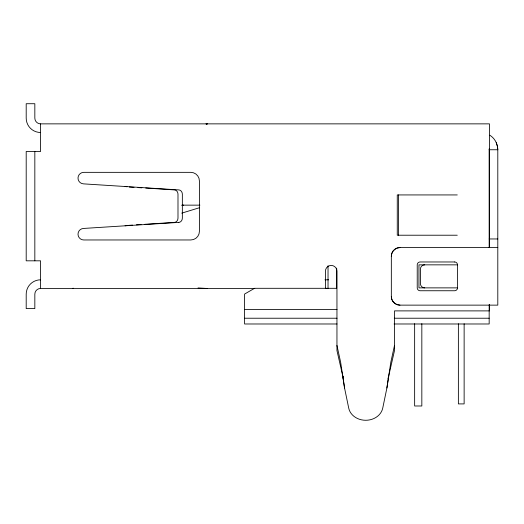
<?xml version="1.0" encoding="UTF-8"?>
<svg xmlns="http://www.w3.org/2000/svg" width="524" height="524" viewBox="0 0 524 524"><rect width="100%" height="100%" fill="white"/><g stroke="black" fill="none" stroke-linecap="round" stroke-linejoin="round"><path stroke-width="0.79" d="M489.167 247.583L489.141 148.914M489.855 135.225A17.266 17.266 0 0 1 496.228 142.567L497.335 145.829L497.8 149.471L497.8 305.132L399.969 305.132C396.701 305.106 393.596 303.167 392.175 300.219A8.489 8.325 90 0 1 391.336 296.505L391.336 256.216C391.363 252.987 393.262 249.909 396.164 248.468A8.954 8.777 -90 0 1 399.969 247.59L497.8 247.583M343.259 378.204L342.735 375.937L344.556 388.009L348.722 408.137A17.266 14.698 0 0 0 365.726 420.281A17.266 14.698 0 0 0 382.73 408.137L386.895 388.009L388.716 375.937L388.192 378.204M386.895 388.009L390.812 362.287L394.5 345.434M388.094 378.623L394.5 350.556L394.5 310.889L489.455 310.889L489.455 304.359M72.332 288.586L73.177 288.161M181.979 205.546L183.538 205.074M181.756 213.137L199.631 207.674M125.066 225.805L127.011 225.556M128.138 225.412L132.474 225.065M136.397 224.816L141.107 224.514M144.873 224.298L174.472 222.392A4.316 3.727 90 0 0 177.99 218.082L177.99 194.227A4.316 3.727 90 0 0 174.472 189.917L145.738 188.031M40.584 132.493A14.384 14.384 0 0 1 26.2 118.11L26.2 103.719L34.833 103.719L34.833 118.11A5.757 5.757 0 0 0 40.584 123.861L489.455 123.861L489.455 247.23M489.167 149.759L497.8 149.759L497.525 146.72L496.228 142.567M457.269 194.935L397.264 194.935L397.264 235.217L457.269 235.217M181.893 205.146L199.893 205.146M489.167 238.957L497.8 238.957M457.459 264.849L418.958 264.849L418.958 287.873L457.459 287.873M324.978 279.816L328.64 279.816M40.584 279.816A14.384 14.384 0 0 0 26.2 294.2L26.2 308.59L34.833 308.59L34.833 294.2A5.757 5.757 0 0 1 40.584 288.449L254.769 288.449M328.64 288.449L325.443 288.449L325.443 271.183A5.757 5.757 0 0 1 331.201 265.426A5.757 5.757 0 0 1 336.952 271.183L336.952 350.556L343.515 379.291M244.59 309.592L337.024 309.592M244.59 318.225L337.024 318.225M394.277 318.225L489.167 318.225M337.024 323.983L244.59 323.983L244.59 294.056L254.559 288.305L336.663 288.305L336.663 268.164M394.061 323.983L489.167 323.983L489.167 304.699M198.02 287.931L206.122 288.416A17.534 17.397 89.8 0 0 207.157 288.449A17.534 17.39 89.5 0 1 206.122 288.416A17.534 17.397 -89.8 0 0 207.157 288.449A17.534 17.39 -89.7 0 1 206.122 288.416M129.336 187.048L134.046 187.343M137.969 187.592L141.893 187.841M125.066 186.505L127.011 186.747M336.952 345.434L340.646 362.287L344.556 388.009M464.133 323.773L464.133 403.906L458.376 403.906L458.376 323.773M421.833 323.668L421.833 405.989L414.641 405.989L414.641 323.668M398.541 194.935L398.528 235.695M328.031 265.747L328.031 288.305M40.584 123.861L40.584 151.482L26.2 151.482L26.2 260.821L40.584 260.821L40.584 288.449M34.833 151.482L34.833 260.821M424.715 287.873A4.316 4.316 0 0 1 420.399 283.556L420.399 269.166A4.316 4.316 0 0 1 424.715 264.849M399.969 305.132A8.633 8.633 0 0 1 391.336 296.505M391.336 256.216A8.633 8.633 0 0 1 399.969 247.59M178.828 222.392L83.408 228.451A5.764 5.764 0 0 0 78.01 234.385A5.764 5.764 0 0 0 83.768 239.966L190.782 239.966A8.633 8.633 0 0 0 199.415 231.333L199.415 180.977A8.633 8.633 0 0 0 190.782 172.344L83.768 172.344A5.764 5.764 0 0 0 78.01 177.924A5.764 5.764 0 0 0 83.408 183.858L178.828 189.917A4.316 3.727 -90 0 1 182.352 194.227L182.352 218.082A4.316 3.727 -90 0 1 178.828 222.392M454.636 261.974L420.11 261.974A2.875 2.875 0 0 0 417.228 264.849L417.228 287.873A2.875 2.875 0 0 0 420.11 290.748L454.636 290.748A2.875 2.875 0 0 0 457.511 287.873L457.511 264.849A2.875 2.875 0 0 0 454.636 261.974M207.157 123.861A17.534 17.397 89.8 0 0 206.122 123.893A17.534 17.397 -89.8 0 1 207.157 123.861A17.534 17.39 -89.5 0 0 206.122 123.893A17.534 17.39 89.7 0 1 207.157 123.861"/></g></svg>
